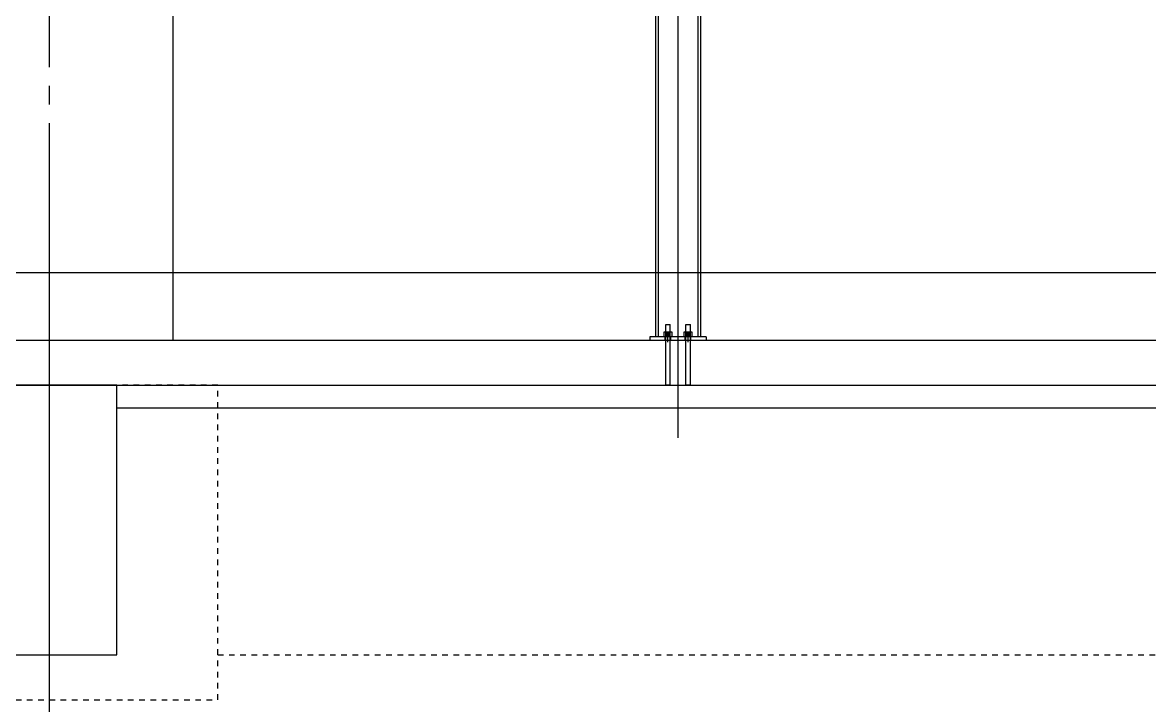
# Model space of a CAD drawing. Header units: millimetres. Extents: x -32710 to 654186, y -254124 to 420220.
# Drawn here: x 230680 to 235700, y 381575 to 384615 of the extents above; entities that cross this region are included whole.
import ezdxf

# ---------------------------------------------------------------- set-up
doc = ezdxf.new("R2010")
doc.units = ezdxf.units.MM
doc.header["$LTSCALE"] = 1000
for name, pattern in [('DXK_LINE_DOT2', [3.9198, 1.9599, -1.9599]), ('DXK_LINE_DOT3', [5.9187, 2.979, -0.9799, 0.9799, -0.9799]), ('TPH12-SEC-@E$0$CENTERK5', [6.916, 6.667, -0.083, 0.083, -0.083]), ('TPH12-SEC-@E$0$DOTK1', [0.1, 0.05, -0.05])]:
    doc.linetypes.add(name, pattern=pattern)
for name, color, linetype in [('MD-20250424-增加TRAY與FS主管位置調整', 7, 'Continuous'), ('TPH12-SEC-@E$0$H-SIN', 252, 'TPH12-SEC-@E$0$CENTERK5'), ('TPH12-SEC-@E$0$KABE1', 252, 'Continuous'), ('TPH12-SEC-@E$0$SIAGE3', 252, 'Continuous'), ('TPH12-SEC-@E$0$SUGATA3', 252, 'Continuous'), ('TPH12-SEC-@E$0$SUGATAD', 252, 'TPH12-SEC-@E$0$DOTK1')]:
    doc.layers.add(name, color=color, linetype=linetype)

# ---------------------------------------------------------------- blocks, each defined once
blk = doc.blocks.new('TPH12-SEC-@E')
at = {"layer": 'TPH12-SEC-@E$0$H-SIN'}
for p, q in [((230800, 377500), (230800, 414000)), ((298929.6, 383500), (18729.6, 383500))]:
    blk.add_line(p, q, dxfattribs=at)
at = {"layer": 'TPH12-SEC-@E$0$KABE1'}
for p, q in [((272350, 383200), (188250, 383200)), ((189100, 383000), (272350, 383000))]:
    blk.add_line(p, q, dxfattribs=at)
blk.add_lwpolyline([(230500, 381800), (231100, 381800), (231100, 383000), (230500, 383000)], close=True, dxfattribs=at)
at = {"layer": 'TPH12-SEC-@E$0$SIAGE3'}
blk.add_line((231100, 382900), (238900, 382900), dxfattribs=at)
at = {"layer": 'TPH12-SEC-@E$0$SUGATA3'}
blk.add_line((231350, 385050), (231350, 383200), dxfattribs=at)
at = {"layer": 'TPH12-SEC-@E$0$SUGATAD', "ltscale": 0.5}
blk.add_line((231550, 381800), (237350, 381800), dxfattribs=at)
blk.add_lwpolyline([(230500, 383000), (230050, 383000), (230050, 381600), (231550, 381600), (231550, 383000), (231100, 383000)], dxfattribs=at)
blk = doc.blocks.new('A$C62b8fcb1')
at = {"color": 8, "linetype": 'DXK_LINE_DOT3'}
blk.add_line((-38500, -450), (-38500, 2723), dxfattribs=at)
at = {"color": 8, "linetype": 'Continuous'}
for p, q in [((-38600, 1878), (-38600, 0)), ((-38588, 1878), (-38588, 0)), ((-38412, 1878), (-38412, 0)), ((-38400, 1878), (-38400, 0)), ((-38555, 20), (-38555, 54)), ((-38555, 54), (-38535, 54)), ((-38535, 20), (-38535, 54)), ((-38465, 20), (-38465, 54)), ((-38465, 54), (-38445, 54)), ((-38445, 20), (-38445, 54)), ((-38375, 0), (-38625, 0)), ((-38625, 0), (-38625, -16)), ((-38526.5, 20), (-38563.5, 20)), ((-38563.5, 20), (-38563.5, 0)), ((-38554.2, 0), (-38554.2, 20)), ((-38535.7, 0), (-38535.7, 20)), ((-38526.5, 0), (-38526.5, 20)), ((-38436.5, 20), (-38473.5, 20)), ((-38473.5, 20), (-38473.5, 0)), ((-38464.2, 0), (-38464.2, 20)), ((-38445.8, 0), (-38445.8, 20)), ((-38436.5, 0), (-38436.5, 20)), ((-38375, 0), (-38375, -16)), ((-38375, -16), (-38625, -16)), ((-38555, -216), (-38555, -16)), ((-38535, -216), (-38535, -16)), ((-38465, -216), (-38465, -16)), ((-38445, -216), (-38445, -16)), ((-38536.3, -216), (-38555, -216)), ((-38535.3, -216), (-38536.3, -216)), ((-38535, -216), (-38535.3, -216)), ((-38446.3, -216), (-38465, -216)), ((-38445.3, -216), (-38446.3, -216)), ((-38445, -216), (-38445.3, -216))]:
    blk.add_line(p, q, dxfattribs=at)
at = {"color": 8, "linetype": 'DXK_LINE_DOT2'}
for p, q in [((-38555, 20), (-38555, 54)), ((-38555, 54), (-38535, 54)), ((-38535, 20), (-38535, 54)), ((-38465, 20), (-38465, 54)), ((-38465, 54), (-38445, 54)), ((-38445, 20), (-38445, 54)), ((-38400, 0), (-38600, 0)), ((-38526.5, 20), (-38563.5, 20)), ((-38563.5, 20), (-38563.5, 0)), ((-38557.5, -16), (-38557.5, 0)), ((-38555, -16), (-38555, 20)), ((-38554.9, 0), (-38554.9, 20)), ((-38554.2, 0), (-38554.2, 20)), ((-38553.4, 0), (-38553.4, 20)), ((-38550.3, 0), (-38550.3, 20)), ((-38546.1, 0), (-38546.1, 20)), ((-38545, -24), (-38545, 0)), ((-38543.9, 0), (-38543.9, 20)), ((-38539.7, 0), (-38539.7, 20)), ((-38536.6, 0), (-38536.6, 20)), ((-38535.7, 0), (-38535.7, 20)), ((-38535.1, 0), (-38535.1, 20)), ((-38535, -16), (-38535, 20)), ((-38532.5, -16), (-38532.5, 0)), ((-38526.5, 0), (-38526.5, 20)), ((-38436.5, 20), (-38473.5, 20)), ((-38473.5, 20), (-38473.5, 0)), ((-38467.5, -16), (-38467.5, 0)), ((-38465, -16), (-38465, 20)), ((-38464.9, 0), (-38464.9, 20)), ((-38464.2, 0), (-38464.2, 20)), ((-38463.4, 0), (-38463.4, 20)), ((-38460.3, 0), (-38460.3, 20)), ((-38456.1, 0), (-38456.1, 20)), ((-38455, -24), (-38455, 0)), ((-38453.9, 0), (-38453.9, 20)), ((-38449.7, 0), (-38449.7, 20)), ((-38446.6, 0), (-38446.6, 20)), ((-38445.8, 0), (-38445.8, 20)), ((-38445.1, 0), (-38445.1, 20)), ((-38445, -16), (-38445, 20)), ((-38442.5, -16), (-38442.5, 0)), ((-38436.5, 0), (-38436.5, 20)), ((-38555, -216), (-38555, -16)), ((-38535, -216), (-38535, -16)), ((-38465, -216), (-38465, -16)), ((-38445, -216), (-38445, -16)), ((-38555, -216), (-38535, -216)), ((-38465, -216), (-38445, -216))]:
    blk.add_line(p, q, dxfattribs=at)

msp = doc.modelspace()

# ---------------------------------------------------------------- block references
msp.add_blockref('TPH12-SEC-@E', (0, 0))
at = {"layer": 'MD-20250424-增加TRAY與FS主管位置調整'}
msp.add_blockref('A$C62b8fcb1', (272100, 383216), dxfattribs=at)

doc.saveas('drawing.dxf')
